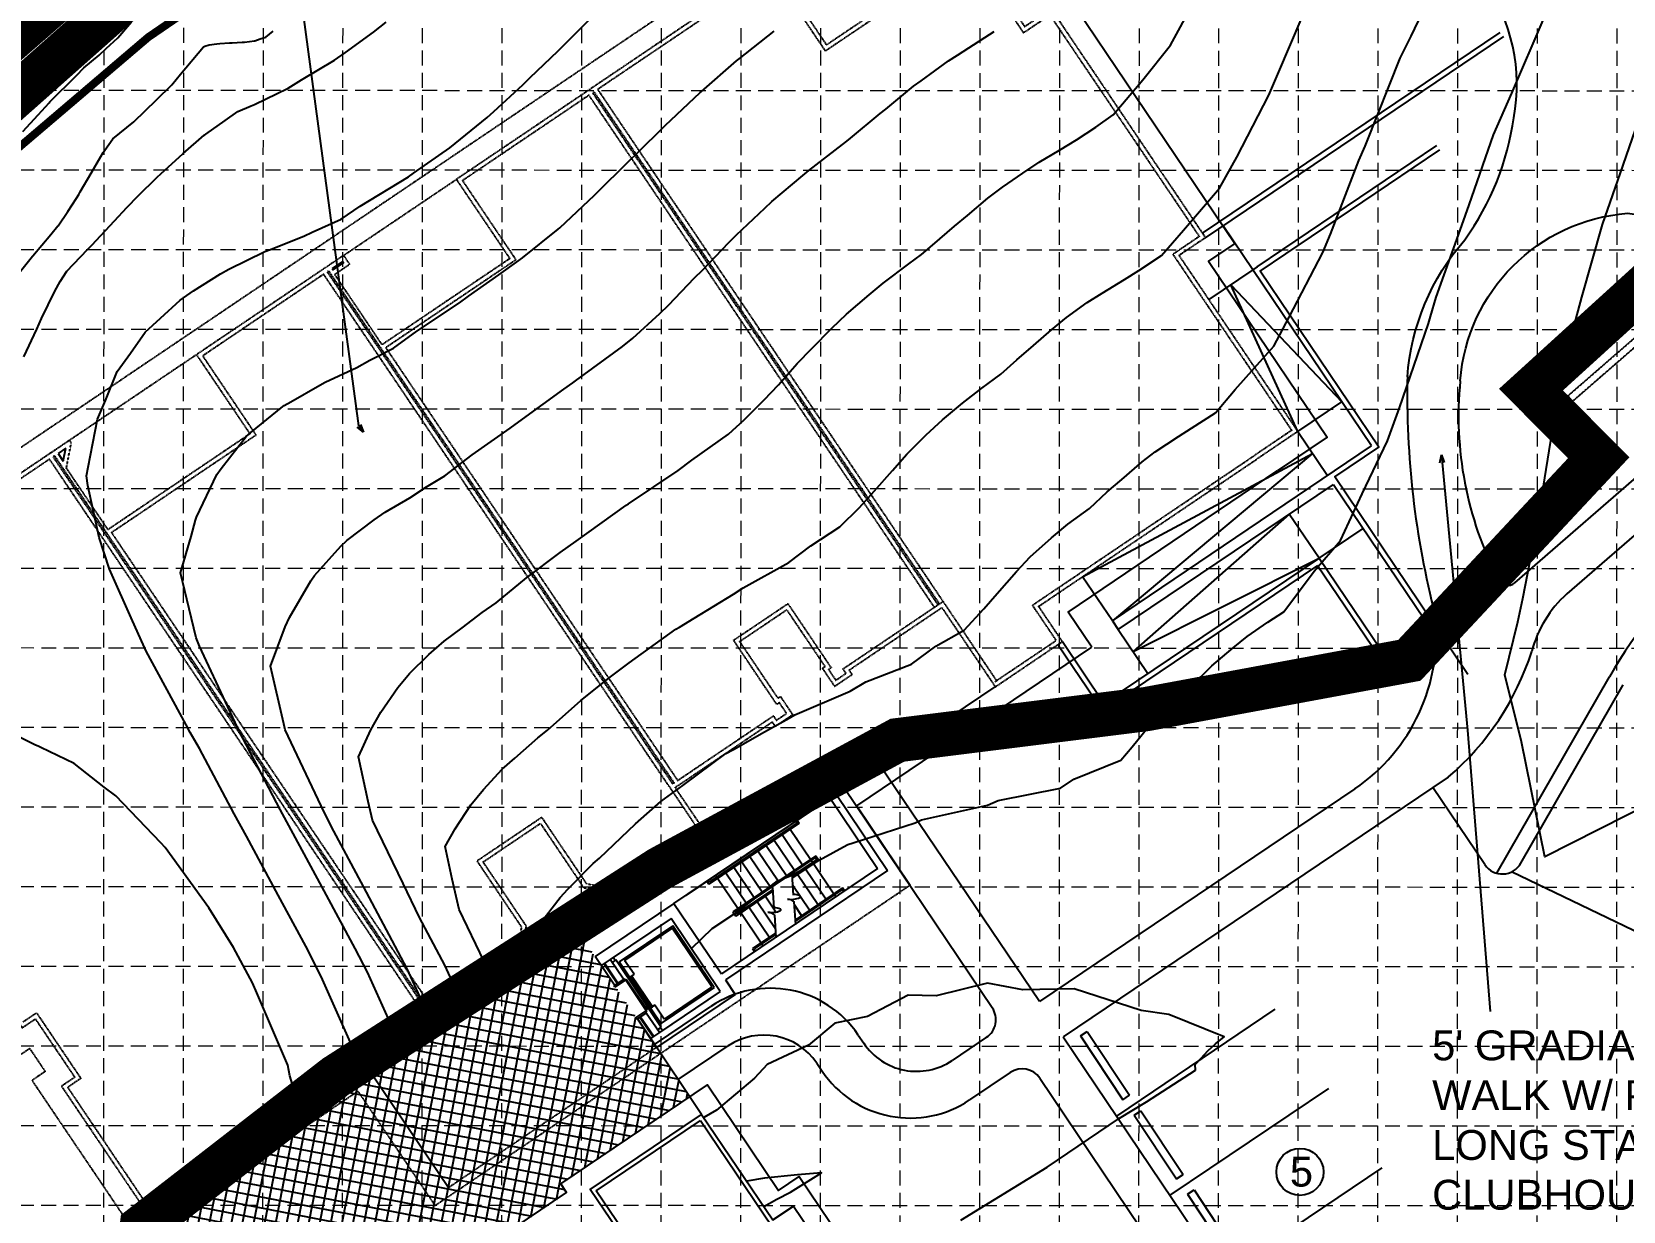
# Model space of a CAD drawing. Extents: x -334 to 9916, y 1271 to 43031.
# Drawn here: x 4504 to 6302, y 2260 to 3593 of the extents above; entities that cross this region are included whole.
import ezdxf

# ---------------------------------------------------------------- set-up
doc = ezdxf.new("R2010")
doc.units = 0
doc.header["$LTSCALE"] = 150
doc.header["$MEASUREMENT"] = 0
for name, pattern in [('BGO ACAD 02$0$HIDDEN', [0.375, 0.25, -0.125]), ('DASHED', [0.75, 0.5, -0.25]), ('HIDDEN', [0.375, 0.25, -0.125])]:
    doc.linetypes.add(name, pattern=pattern)
doc.layers.get('0').update_dxf_attribs({"linetype": 'CONTINUOUS'})
for name, color, linetype in [('96NOTES', 211, 'CONTINUOUS'), ('A2', 2, 'CONTINUOUS'), ('A5', 5, 'CONTINUOUS'), ('ADA RAMP', 5, 'CONTINUOUS'), ('contours-ng', 253, 'CONTINUOUS'), ('FIXTURES', 1, 'CONTINUOUS'), ('FLOOR', 253, 'CONTINUOUS'), ('GRID', 254, 'HIDDEN'), ('outline', 5, 'CONTINUOUS'), ('outline2', 5, 'CONTINUOUS'), ('OUTLINE3', 5, 'CONTINUOUS'), ('OUTLINE4', 2, 'CONTINUOUS'), ('ROOF LINE', 253, 'CONTINUOUS'), ('swppp', 5, 'CONTINUOUS')]:
    doc.layers.add(name, color=color, linetype=linetype)
doc.styles.add('ISO', font='gcadold.shx')

# ---------------------------------------------------------------- blocks, each defined once
blk = doc.blocks.new('_Open30')
at = {"color": 0, "linetype": 'ByBlock', "lineweight": -2}
for p, q in [((-1, 0.27), (0, 0)), ((0, 0), (-1, -0.27)), ((0, 0), (-1, 0))]:
    blk.add_line(p, q, dxfattribs=at)

msp = doc.modelspace()

# ---------------------------------------------------------------- hatches: boundary and pattern name
at = {"layer": 'FLOOR', "ltscale": 100}
h = msp.add_hatch(dxfattribs=at)
h.set_pattern_fill('ANSI37', scale=98, style=0)
h.set_pattern_definition([(349.0007, (6845.765, 3568.458), (2.337265, 12.02496), []), (79.0007, (6845.765, 3568.458), (-12.02496, 2.337265), [])])
h.paths.add_polyline_path([(5108, 2280.8), (5101.3, 2290.8), (5247.1, 2389.1), (5113.4, 2587.2), (4646, 2271.9), (4786.4, 2063.8)])

# ---------------------------------------------------------------- linework, layer by layer
at = {"layer": '96NOTES', "color": 7, "ltscale": 100}
msp.add_circle((5936.8, 2304.2), 26.6, dxfattribs=at)
at = {"layer": 'A2', "color": 7}
for p, q in [((6186.5, 2653), (6302.1, 2854.7)), ((6087, 2738.7), (5669.1, 2456.9)), ((6145.8, 2651.5), (6087, 2738.7)), ((5669.1, 2456.9), (6004.6, 1959.4))]:
    msp.add_line(p, q, dxfattribs=at)
msp.add_arc((6165.7, 2664.9), 24, 214, 330.1827, dxfattribs=at)
at = {"layer": 'A5', "color": 1, "linetype": 'BGO ACAD 02$0$HIDDEN', "ltscale": 0.002}
msp.add_line((6244.8, 3175.1), (6492.4, 3390.3), dxfattribs=at)
at = {"layer": 'A5', "color": 7}
for p, q in [((6179.6, 2969.9), (6566, 3305.7)), ((6597.4, 3269.6), (6238.4, 2957.5)), ((6159.3, 2641.8), (6286.5, 2863.6)), ((5642.3, 2496.7), (5461.8, 2764.3)), ((5589.1, 2489.7), (5422, 2737.4)), ((5998.7, 2737.1), (5642.3, 2496.7)), ((6104.3, 2750.4), (6087, 2738.7)), ((6569.4, 2454.5), (6175.9, 2643.2)), ((5908.6, 2488.1), (5729.5, 2367.3)), ((5234.2, 2408.5), (5290.7, 2446.6)), ((5437.6, 2458.9), (5443.8, 2449.7)), ((5582.6, 2456.4), (5543.8, 2430.2)), ((5688.9, 2457.9), (5696.4, 2462.9)), ((5688.9, 2457.9), (5736.8, 2385.8)), ((5696.4, 2462.9), (5744.3, 2390.8)), ((5390.7, 2427.2), (5396.9, 2418)), ((5609.4, 2416.6), (5563.5, 2385.6)), ((5642.8, 2410.1), (5773.7, 2216)), ((5969, 2398.6), (5789.9, 2277.8)), ((5736.8, 2385.8), (5744.3, 2390.8)), ((5749.3, 2368.4), (5756.8, 2373.4)), ((5749.3, 2368.4), (5797.2, 2296.3)), ((5756.8, 2373.4), (5804.7, 2301.3)), ((6029.4, 2309), (5850.3, 2188.3)), ((5797.2, 2296.3), (5804.7, 2301.3)), ((5809.7, 2278.9), (5817.2, 2283.8)), ((5809.7, 2278.9), (5857.6, 2206.8)), ((5817.2, 2283.8), (5865.1, 2211.7))]:
    msp.add_line(p, q, dxfattribs=at)
at = {"layer": 'A5', "color": 7, "linetype": 'BGO ACAD 02$0$HIDDEN', "ltscale": 0.002}
msp.add_line((6239.6, 3181.1), (6244.8, 3175.1), dxfattribs=at)
at = {"layer": 'A5', "color": 7, "flags": 128}
for points in [[(6123.2, 3357.7, 0.121515), (6178.5, 3495.6, 0.202746), (6144.9, 3649.7)], [(6118, 3198.2, -0.370306), (6306.8, 3387.6, 0.187772), (6429.1, 3417.4), (6605.7, 3570.9, -0.414192), (6656.5, 3567.4), (6668.3, 3553.8)], [(6058.2, 3202.6, -0.162678), (6123.2, 3357.7, -0.162678)], [(6058.3, 3204.1, 0.069444), (6089.8, 2933.2, -0.838497), (6089.8, 2933.2, 0.0068)], [(6118, 3198.2, 0.145102), (6160.8, 2974, 0.501871), (6179.6, 2969.9)]]:
    msp.add_lwpolyline(points, format="xyb", dxfattribs=at)
at = {"layer": 'A5', "color": 1, "linetype": 'BGO ACAD 02$0$HIDDEN', "ltscale": 0.002, "flags": 128}
msp.add_lwpolyline([(6487.2, 3396.3), (6239.6, 3181.1)], dxfattribs=at)
at = {"layer": 'A5', "color": 7}
for centre, radius, start, end in [((6760.2, 2592.1), 546, 131, 150.1827), ((6326.4, 2859.2), 131.9, 131.8432, 165.3678), ((5880.2, 2911.4), 210.8, 304.2218, 5.9501), ((5901.7, 2987.5), 311.9, 310.5027, 342.2699), ((5338.2, 2391.8), 120, 34, 124), ((5569.2, 2476.3), 24, 304, 34.0003), ((5331, 2386.9), 72, 34, 124), ((5503.5, 2489.9), 72, 214, 304), ((5496.4, 2485.1), 120, 214, 304), ((5622.9, 2396.7), 24, 34, 124)]:
    msp.add_arc(centre, radius, start, end, dxfattribs=at)
at = {"layer": 'ADA RAMP', "color": 7}
for p, q in [((5826.6, 3365), (6163.2, 3592)), ((5830, 3360), (6167.2, 3587.5)), ((5888.4, 3327.1), (6091.6, 3464.2)), ((5883.4, 3323.7), (5849.9, 3373.4)), ((5883.4, 3323.7), (5833.7, 3290.2)), ((5888.4, 3327.1), (5883.4, 3323.7)), ((6017.6, 3124.7), (5883.4, 3323.7)), ((5934.3, 3141), (5858.5, 3306.9)), ((5858.5, 3306.9), (5984, 3174.5)), ((5934.3, 3141), (5984, 3174.5)), ((5934.3, 3141), (5967.9, 3091.2)), ((5691.2, 2976.9), (5951.1, 3116.1)), ((5951.1, 3116.1), (5724.8, 2927.2)), ((5974.6, 3081.2), (6088, 2913.1)), ((5924.8, 3047.7), (5748.2, 2892.4)), ((5958.4, 2997.9), (5924.8, 3047.7)), ((5958.4, 2997.9), (6008.1, 3031.5)), ((5956.8, 2989.6), (5713.7, 2825.6)), ((5958.4, 2997.9), (5715.3, 2834)), ((5748.2, 2892.4), (5958.4, 2997.9)), ((5956.8, 2989.6), (6033.3, 2876.2)), ((5958.4, 2997.9), (6038.3, 2879.5)), ((5724.8, 2927.2), (5691.2, 2976.9)), ((5724.8, 2927.2), (5731.5, 2917.3)), ((5731.5, 2917.3), (5765, 2867.5)), ((5663.3, 2900.2), (5713.7, 2825.6)), ((5668.3, 2903.6), (5715.3, 2834))]:
    msp.add_line(p, q, dxfattribs=at)
at = {"layer": 'ADA RAMP', "color": 7, "flags": 128}
for points in [[(6126.7, 2866.4), (5976.2, 3089.6), (6025.9, 3123.1), (5891.7, 3322.1), (6095, 3459.2)], [(5724.8, 2927.2), (6017.6, 3124.7)], [(5731.5, 2917.3), (5974.6, 3081.2)]]:
    msp.add_lwpolyline(points, dxfattribs=at)
at = {"layer": 'contours-ng', "color": 35, "linetype": 'HIDDEN', "ltscale": 0.002, "const_width": 9}
msp.add_lwpolyline([(4176.8, 3196.1), (4635.1, 3586.5), (4933.3, 3790.9), (5096.5, 3980.2), (5200.6, 4034.5), (5314.4, 4107.4), (5416.2, 4188.5), (5501.2, 4268.5), (5641.8, 4312.8), (5774.3, 4374.7), (5893.6, 4418.7), (6016.8, 4447.4), (6156, 4466.8), (6293.7, 4506.3), (6426.1, 4517.8), (6568.7, 4507.3), (6695.6, 4483.2), (6840.8, 4435.2), (6954.5, 4351.9), (7063, 4273.9), (7360, 3967)], dxfattribs=at)
at = {"layer": 'contours-ng', "color": 35, "linetype": 'Continuous'}
for points in [[(5249.5, 2557), (5272.7, 2579.2), (5303.6, 2599.9), (5346.3, 2633.1), (5361.9, 2639.4), (5425.2, 2673.9), (5425.9, 2674.1), (5431.7, 2676.2), (5501.9, 2698.9), (5509.1, 2702.2), (5583.8, 2718.7), (5595.7, 2723.9), (5666.2, 2738.1), (5681.3, 2748.2), (5734.2, 2769.6), (5747.1, 2784.8), (5769.8, 2812.5), (5783.8, 2827.4), (5809.4, 2852), (5824.6, 2863.7), (5837.4, 2876.2), (5861.4, 2896.4), (5877.1, 2909.2), (5900.6, 2925.4), (5918.4, 2937.1), (5952.9, 2983), (5982.6, 3017.7), (6007.1, 3070.4), (6035.7, 3130.4), (6049.4, 3167.6), (6082.1, 3263), (6084.5, 3270.8), (6090.6, 3292.7), (6119.6, 3373.8), (6127.9, 3397.1), (6155.5, 3476.3), (6176.3, 3523.4), (6249.5, 3694)], [(5185.9, 2697.7), (5214.6, 2722.8), (5239.5, 2741), (5288, 2777.2), (5296.6, 2781.5), (5331.7, 2801.7), (5359.6, 2817), (5365.8, 2820.8), (5428.6, 2847.6), (5446.2, 2857.9), (5497.7, 2878.1), (5525.2, 2898.3), (5557.5, 2916.3), (5579.6, 2940.4), (5594.6, 2957.9), (5616.4, 2982.7), (5631.9, 2999.4), (5656, 3020.9), (5674.6, 3036.4), (5698.9, 3054), (5719, 3072.7), (5735.5, 3086.9), (5758.3, 3106.8), (5773.3, 3118.1), (5799.4, 3135.4), (5814.1, 3144.6), (5841.2, 3161.9), (5863.7, 3188.4), (5907.2, 3237.4), (5924.7, 3270.2), (5962.6, 3343.4), (5971.2, 3364), (6003.5, 3447.4), (6010.4, 3463.6), (6012, 3467.2), (6050.1, 3563), (6062.4, 3587.8), (6095.8, 3657.4)], [(5124.1, 2836.8), (5157.6, 2863.9), (5178.7, 2879.4), (5231.3, 2917.5), (5235.7, 2919.9), (5252.2, 2930.1), (5296.8, 2957), (5307.7, 2964.5), (5359.3, 2993), (5384, 3011.7), (5416.8, 3033.1), (5438.9, 3055.2), (5455.5, 3073.4), (5476.2, 3096.8), (5492.4, 3115.2), (5514.3, 3137.2), (5532.7, 3154.2), (5555.4, 3173), (5577.1, 3189.8), (5598.7, 3205.6), (5616.9, 3221.8), (5635.7, 3238), (5656.2, 3256), (5673.1, 3269.8), (5696.5, 3286.8), (5713.2, 3297.5), (5738.5, 3312.9), (5754.7, 3323), (5780.2, 3339.9), (5805.2, 3368.4), (5845.9, 3415.9), (5865.3, 3451), (5901.7, 3521), (5911.9, 3544.7), (5952.5, 3640.4)], [(5062.8, 2975.6), (5100.9, 3004.2), (5118.7, 3017.1), (5174.8, 3057.4), (5175.5, 3057.8), (5177.8, 3059.3), (5234.1, 3097), (5249.5, 3108.5), (5290.8, 3137.8), (5308.7, 3154.1), (5331.1, 3176.7), (5347.3, 3193.8), (5368.7, 3217.9), (5385, 3234.8), (5407.8, 3257.9), (5424.3, 3273.5), (5450, 3295.3), (5465.9, 3308.6), (5494.9, 3330.5), (5509.1, 3341.2), (5521.4, 3351.7), (5546.5, 3373.1), (5560.9, 3385.2), (5584, 3404.7), (5600.8, 3417.1), (5623.5, 3433.1), (5642.1, 3445.2), (5664.9, 3458.9), (5684.3, 3470.8), (5706.1, 3485), (5725.6, 3499), (5759.1, 3538.3), (5790.4, 3577.5), (5815.6, 3623.9)], [(4493.6, 3480), (4510.8, 3498.9), (4523.1, 3512.5), (4524, 3513.6), (4554.1, 3543.4), (4562.3, 3551.9), (4579.6, 3566.2), (4587.8, 3574), (4600.7, 3585.8), (4616.1, 3603.9)], [(4494.5, 3225.5), (4509.2, 3256.8), (4514.4, 3268.6), (4529.7, 3299.7), (4535.6, 3310.5), (4543, 3322.1), (4566.6, 3346.6), (4569.8, 3350), (4571.3, 3351.7), (4597.1, 3379.2), (4610.9, 3394.1), (4623.9, 3407.3), (4645, 3428.1), (4649.9, 3432.7), (4653.4, 3436), (4674.8, 3455.1), (4698.4, 3475.7), (4699.2, 3476.2), (4700.3, 3477), (4722, 3492.5), (4736.5, 3502.5), (4751.6, 3509.1), (4755.1, 3510.6), (4793.5, 3528.9), (4808.3, 3538.3), (4845.6, 3560.7), (4858.2, 3569.3), (4889.7, 3592.2), (4904.1, 3603.7)], [(4872.9, 2425), (4871.5, 2432.2), (4862.4, 2453.7), (4830.8, 2525), (4813.3, 2559.4), (4782.1, 2617), (4746.4, 2683.6), (4732.2, 2708.9), (4693.3, 2782.6), (4682.4, 2800.9), (4677.9, 2809.5), (4632.7, 2892.8), (4617.5, 2927), (4591.5, 2985.5), (4579.7, 3021.1), (4567.1, 3079.8), (4565.5, 3090.8), (4567.3, 3100.7), (4577.9, 3155), (4586.7, 3176.2), (4600.2, 3208.9), (4615, 3229.6), (4631.8, 3253.2), (4648.9, 3269.2), (4671.2, 3289.5), (4686.4, 3299.9), (4716.8, 3319.3), (4726.4, 3324.5), (4767.1, 3344.3), (4768.1, 3344.7), (4772.2, 3346.4), (4811.1, 3361.7), (4820.4, 3366.2), (4853.3, 3380.9), (4874.6, 3395.5), (4929.3, 3428.9), (4935.1, 3433.1), (4976, 3461.5), (4982.1, 3466.5), (5018.2, 3495.8), (5025.6, 3502.8), (5058.6, 3532.7), (5066.9, 3540.9), (5098.1, 3571), (5107.2, 3580), (5137.2, 3609.9)], [(4477.4, 3305.1), (4504.5, 3339.1), (4504.9, 3339.6), (4525, 3363.8), (4533.1, 3373.4), (4533.3, 3373.6), (4544.3, 3389.6), (4554.2, 3404.8), (4556.6, 3408.8), (4558.2, 3411.8), (4570.5, 3432.8), (4581.6, 3451.9), (4584.2, 3456.3), (4586.2, 3459), (4595.1, 3471.6), (4618.8, 3490.9), (4618.9, 3490.9), (4619, 3491), (4644.7, 3516), (4661.7, 3532.8), (4671.8, 3544.8), (4697.7, 3575.8), (4699.2, 3576.3), (4704.2, 3578), (4712.7, 3579), (4716, 3579.3), (4726.9, 3580.1), (4730.2, 3580.2), (4741.3, 3580.9), (4744.1, 3581.1), (4755.3, 3582.5), (4755.5, 3582.5), (4755.7, 3582.6), (4761.7, 3584.8), (4768, 3586.7), (4776.2, 3593.3)], [(4916.9, 2454.6), (4883.1, 2529.8), (4869, 2556.8), (4833.9, 2621.8), (4801.6, 2681.6), (4784.1, 2713.7), (4737.8, 2802.5), (4736.3, 2805.8), (4725.3, 2829.7), (4693.3, 2898.4), (4689.2, 2907.8), (4681.4, 2940.6), (4671.6, 2981.1), (4683.6, 3022.2), (4688.5, 3040.6), (4689.9, 3044.1), (4712.8, 3092.5), (4717.6, 3099.3), (4746, 3135.2), (4751.1, 3139.8), (4787.4, 3169.4), (4788.7, 3170.2), (4796.3, 3174.5), (4829.2, 3193.5), (4835.2, 3196.9), (4871.1, 3213.4), (4885.6, 3221.7), (4912.2, 3235.1), (4938.7, 3254.4), (4986.8, 3286.4), (4997, 3293.8), (5031.3, 3318), (5054.1, 3334.3), (5058.2, 3337.1), (5098.6, 3369.8), (5100.4, 3371.3), (5139.7, 3408.1), (5140.4, 3408.8), (5179.5, 3447.5), (5179.6, 3447.6), (5187.5, 3455.3), (5218.9, 3486.3), (5219.4, 3486.8), (5258.8, 3524), (5260.3, 3525.3), (5299.9, 3559.9), (5303, 3562.3), (5342.4, 3593.6)], [(4878.8, 2625.9), (4841.8, 2695.1), (4830.6, 2718), (4789.9, 2803.8), (4788.4, 2810.6), (4773.4, 2875.8), (4790, 2920.1), (4794.8, 2930.7), (4818.9, 2972.1), (4823.2, 2978.3), (4852.9, 3011.3), (4859.6, 3017.7), (4890.7, 3041.3), (4902.9, 3049.9), (4930.7, 3066), (4949.6, 3078.6), (4970.5, 3090.9), (5001.2, 3114.6), (5044.1, 3144.8), (5058.3, 3155.1), (5105, 3188.7), (5114.9, 3195.9), (5117.9, 3198.1), (5171.3, 3237), (5182.9, 3246.4), (5213.4, 3274.4), (5223.2, 3283.6), (5252.4, 3314.5), (5261.6, 3323.5), (5291.5, 3354.5), (5300.2, 3363.1), (5332, 3393.3), (5340.1, 3400.9), (5374.8, 3430.2), (5381.6, 3436.1), (5419.8, 3465.3), (5424.6, 3469.1), (5429, 3472.6), (5462.3, 3500.4), (5468.7, 3505.3), (5500.2, 3531.4), (5508.6, 3537.3), (5539.7, 3560), (5549.6, 3566.4), (5580.7, 3586.4), (5591.3, 3593.2)], [(6799.8, 2994), (6753.7, 2963.3), (6735.6, 2951.9), (6709.2, 2933.9), (6605, 2875.4), (6523.3, 2822), (6485.6, 2798.5), (6430, 2759), (6336.5, 2722.6), (6213.4, 2660.2), (6187.2, 2790.3), (6168.3, 2866), (6182.9, 2925.8), (6188.8, 2952.1), (6205.7, 3039.1), (6220, 3128.6), (6224.4, 3155.7), (6230.2, 3201.5), (6248.7, 3267.7), (6255.5, 3292.8), (6278.6, 3375.1), (6299.1, 3433.3), (6349.5, 3579)], [(4986.8, 2501.8), (4970.3, 2537.8), (4941.8, 2591.7), (4923.3, 2630), (4888.5, 2701.8), (4883.9, 2722.9), (4872.7, 2773.2), (4886.9, 2803.7), (4898.1, 2823.9), (4917.4, 2851.8), (4930.3, 2867.6), (4952.3, 2889), (4969.5, 2904.1), (4990, 2919.1), (5012.7, 2936.5), (5028.5, 2947.3), (5062.8, 2975.6)], [(5021.8, 2525.4), (5014.7, 2541.9), (4986.4, 2600.7), (4978.8, 2635.1), (4970.7, 2671.9), (4981.9, 2692.1), (4999.7, 2718.9), (5013.9, 2736.4), (5035.2, 2759.2), (5049.5, 2772), (5075.3, 2794.7), (5086.6, 2803.5), (5124.1, 2836.8)], [(4805.2, 2379.3), (4795.3, 2412.9), (4793.1, 2425), (4757.8, 2506.7), (4752.9, 2517.8), (4731.6, 2557.7), (4703.7, 2602.6), (4654.2, 2670.7), (4649.4, 2676.2), (4598.4, 2729.3), (4585.4, 2739.1), (4551.3, 2765.8), (4513.9, 2783.8), (4510.9, 2785.5), (4507.7, 2786.6), (4470.5, 2805.1)], [(5071, 2558.6), (5068.3, 2571), (5076.1, 2582.7), (5100.7, 2614.5), (5109.3, 2623.9), (5138.2, 2652.7), (5145.1, 2658.8), (5185.9, 2697.7)], [(4952.9, 2478.9), (4927.7, 2533.9), (4907.3, 2572.3), (4878.8, 2625.9)], [(5553.5, 2249.6), (5651.1, 2309.6), (5732.7, 2365), (5763.5, 2383.5), (5818.9, 2419.3), (5818.2, 2425.8), (5825.1, 2432.7), (5832.8, 2441.1), (5841.3, 2448.9), (5851.1, 2456.9), (5788.8, 2482.2), (5757.5, 2486.7), (5681.7, 2511.2), (5623.6, 2510), (5583.7, 2517.5), (5525.7, 2503.4), (5493.9, 2503.8), (5448.1, 2480), (5411.2, 2472.5), (5381.3, 2447.6), (5334.7, 2425.7), (5320.5, 2410.2), (5277.3, 2373.9), (5263, 2365.9)], [(5331, 2265), (5345.5, 2273.4), (5361, 2281.2), (5395.9, 2303.1), (5369, 2300.8), (5331.7, 2297.2), (5311.7, 2293.6)]]:
    msp.add_lwpolyline(points, dxfattribs=at)
at = {"layer": 'FIXTURES', "color": 7, "linetype": 'HIDDEN', "ltscale": 0.002}
msp.add_line((4856.1, 3340.1), (4983.4, 3425.9), dxfattribs=at)
at = {"layer": 'FIXTURES', "color": 7, "linetype": 'BGO ACAD 02$0$HIDDEN', "ltscale": 0.002}
msp.add_line((4689.7, 3227.8), (4546.3, 3131.1), dxfattribs=at)
at = {"layer": 'GRID', "color": 252, "linetype": 'HIDDEN', "lineweight": 0, "ltscale": 0.45}
for p, q in [((4585.3, 4786.7), (4584.3, 1636.3)), ((4675.3, 4786.7), (4674.3, 1636.3)), ((4765.3, 4786.6), (4764.3, 1636.2)), ((4855.3, 4786.6), (4854.3, 1636.2)), ((4945.3, 4786.6), (4944.3, 1636.2)), ((5035.3, 4786.6), (5034.3, 1636.2)), ((5125.3, 4786.5), (5124.3, 1636.1)), ((5215.3, 4786.5), (5214.3, 1636.1)), ((5305.3, 4786.5), (5304.3, 1636.1)), ((5395.3, 4786.5), (5394.3, 1636.1)), ((5485.3, 4786.4), (5484.3, 1636)), ((5575.3, 4786.4), (5574.3, 1636)), ((5665.3, 4786.4), (5664.3, 1636)), ((5755.3, 4786.3), (5754.3, 1635.9)), ((5845.3, 4786.3), (5844.3, 1635.9)), ((5935.3, 4786.3), (5934.3, 1635.9)), ((6025.3, 4786.3), (6024.3, 1635.9)), ((6115.3, 4786.2), (6114.3, 1635.8)), ((6205.3, 4786.2), (6204.3, 1635.8)), ((6295.3, 4786.2), (6294.3, 1635.8)), ((2514.9, 3527.3), (8094.9, 3525.6)), ((2514.9, 3437.3), (8094.9, 3435.6)), ((2514.8, 3347.3), (8094.8, 3345.6)), ((2514.8, 3257.3), (8094.8, 3255.6)), ((2514.8, 3167.3), (8094.8, 3165.6)), ((2514.8, 3077.3), (8094.8, 3075.6)), ((2514.7, 2987.3), (8094.7, 2985.6)), ((2514.7, 2897.3), (8094.7, 2895.6)), ((2514.7, 2807.3), (8094.7, 2805.6)), ((2514.7, 2717.3), (8094.7, 2715.6)), ((2514.6, 2627.3), (8094.6, 2625.6)), ((2514.6, 2537.3), (8094.6, 2535.6)), ((2514.6, 2447.3), (8094.6, 2445.6)), ((2514.5, 2357.3), (8094.5, 2355.6)), ((2514.5, 2267.3), (8094.5, 2265.6))]:
    msp.add_line(p, q, dxfattribs=at)
at = {"layer": 'outline', "color": 7}
for p, q in [((5260.6, 2369.3), (5200.4, 2458.6)), ((4799.8, 2043.9), (4646, 2271.9))]:
    msp.add_line(p, q, dxfattribs=at)
at = {"layer": 'outline', "color": 7, "ltscale": 100}
for points in [[(4873.3, 3147.5), (4745.4, 4096.6), (4446.6, 4281.2)], [(6097.5, 3105.8), (6126.2, 2803.5), (6151.7, 2485.4)]]:
    msp.add_lwpolyline(points, dxfattribs=at)
at = {"layer": 'outline2', "color": 7, "linetype": 'BGO ACAD 02$0$HIDDEN', "ltscale": 0.002}
for p, q in [((5563.9, 3681.1), (5400.6, 3571)), ((5340.2, 3660.5), (5143.1, 3527.6)), ((5400.6, 3571), (5340.2, 3660.5)), ((5136.1, 3528.9), (5134.7, 3527.9)), ((5143.1, 3527.6), (5533.4, 2948.9)), ((5133.3, 3521), (4990.3, 3424.5)), ((5523.7, 2942.3), (5133.3, 3521)), ((5138.9, 3524.8), (5137.5, 3523.8)), ((5527.8, 2945.1), (5137.5, 3523.8)), ((5138.9, 3524.8), (5529.3, 2946.1)), ((4990.3, 3424.5), (5050.7, 3335)), ((5050.7, 3335), (4903.6, 3235.7)), ((4833.4, 3318.7), (4696.7, 3226.4)), ((4893.8, 3229.2), (4833.4, 3318.7)), ((4836.2, 3326.6), (4834.8, 3325.7)), ((4839, 3322.5), (4837.6, 3321.5)), ((4696.7, 3226.4), (4757, 3136.9)), ((5223.8, 2740), (4893.8, 3229.2)), ((4903.6, 3235.7), (5233.5, 2746.6)), ((4757, 3136.9), (4593.7, 3026.7)), ((4526.4, 3117.6), (4524.9, 3116.7)), ((4529.2, 3113.5), (4527.7, 3112.5)), ((4951.6, 2484.1), (4527.7, 3112.5)), ((4529.2, 3113.5), (4953.1, 2485.1)), ((4523.6, 3109.7), (4386.8, 3017.4)), ((4584, 3020.2), (4523.6, 3109.7)), ((4593.7, 3026.7), (4957.2, 2487.9)), ((4947.5, 2481.3), (4584, 3020.2)), ((5296.7, 2905.1), (5358.1, 2946.4)), ((5358.1, 2946.4), (5407, 2873.9)), ((5345.6, 2832.5), (5296.7, 2905.1)), ((5407, 2873.9), (5404.1, 2871.9)), ((5404.1, 2871.9), (5412.2, 2859.9)), ((5348.5, 2834.5), (5345.6, 2832.5)), ((5356.7, 2822.4), (5348.5, 2834.5)), ((5233.5, 2746.6), (5341.7, 2819.6)), ((5341.7, 2819.6), (5345, 2814.6)), ((5345, 2814.6), (5356.7, 2822.4)), ((5223.8, 2740), (5257.3, 2690.3)), ((5229.4, 2743.8), (5227.9, 2742.8)), ((5232.2, 2739.7), (5230.7, 2738.7)), ((5006.8, 2655.8), (5079.7, 2705)), ((5079.7, 2705), (5130.3, 2630)), ((5159.5, 2624.4), (5257.3, 2690.3)), ((5057.3, 2580.8), (5006.8, 2655.8)), ((5130.3, 2630), (5159.5, 2624.4)), ((5051.7, 2551.6), (5057.3, 2580.8)), ((4957.2, 2487.9), (5051.7, 2551.6)), ((4494, 2474), (4508.9, 2484.1)), ((4508.9, 2484.1), (4559, 2409.9)), ((4871.7, 2430.2), (4957.2, 2487.9)), ((4878.5, 2428.8), (4955.9, 2480.9)), ((4632.4, 2268.8), (4871.7, 2430.2)), ((4559, 2409.9), (4544.1, 2399.8)), ((4544.1, 2399.8), (4632.4, 2268.8))]:
    msp.add_line(p, q, dxfattribs=at)
at = {"layer": 'outline2', "color": 7}
for p, q in [((5229.3, 2607.5), (5592.5, 2852.4)), ((5141.6, 2282.9), (5259.3, 2362.3)), ((5259.3, 2362.3), (5339.8, 2243)), ((5172.3, 2237.3), (5141.6, 2282.9))]:
    msp.add_line(p, q, dxfattribs=at)
at = {"layer": 'outline2', "color": 7, "linetype": 'BGO ACAD 02$0$HIDDEN', "ltscale": 0.002, "flags": 128}
for points in [[(5444.5, 3736.9), (5504.9, 3777.6), (5625.6, 3598.6), (5655.5, 3618.7), (5830, 3360), (5800.1, 3339.9), (5934.3, 3141), (5888.9, 3110.3)], [(5565.3, 3688.1), (5401.9, 3577.9), (5341.5, 3667.5), (5136.1, 3528.9), (5136.1, 3528.9)], [(5563.9, 3681.1), (5624.3, 3591.6), (5654.1, 3611.7), (5823, 3361.4), (5793.2, 3341.2), (5927.4, 3142.3), (5886.1, 3114.4)], [(5134.7, 3527.9), (4983.4, 3425.9), (5043.8, 3336.4), (4899.5, 3239.1), (4845.9, 3318.6), (4862.8, 3330.1), (4856.1, 3340.1), (4836.2, 3326.6)], [(4834.8, 3325.7), (4689.7, 3227.8), (4750.1, 3138.3), (4589.7, 3030.1), (4542.7, 3099.7), (4548.2, 3128.2), (4546.3, 3131.1), (4526.4, 3117.6)], [(5227.9, 2742.8), (4837.6, 3321.5)], [(4839, 3322.5), (5229.4, 2743.8)], [(4524.9, 3116.7), (4379.9, 3018.8), (4440.3, 2929.3), (4262, 2809), (4359.9, 2663.9), (4374.8, 2674), (4443.6, 2572), (4428.6, 2562), (4492.7, 2467.1), (4507.6, 2477.1), (4552.1, 2411.2), (4537.1, 2401.1), (4631.1, 2261.9)], [(5592.3, 2858.4), (5661.4, 2904.9), (5634.5, 2944.7), (5886.1, 3114.4)], [(5592.5, 2852.4), (5592.5, 2852.4), (5668.3, 2903.6), (5641.5, 2943.4), (5888.9, 3110.3)], [(5232.2, 2739.7), (5340.3, 2812.7), (5343.7, 2807.7), (5363.6, 2821.1), (5349.9, 2841.4), (5347, 2839.5), (5303.7, 2903.7), (5356.7, 2939.5), (5400.1, 2875.2), (5397.1, 2873.3), (5410.8, 2853)], [(5410.8, 2853), (5430.7, 2866.4), (5427.4, 2871.4), (5532.1, 2942), (5592.5, 2852.4)], [(5412.2, 2859.9), (5423.8, 2867.7), (5420.4, 2872.7), (5533.4, 2948.9), (5593.8, 2859.4)], [(5078.4, 2698.1), (5127.3, 2625.5), (5160.6, 2619.1), (5259.7, 2685.9), (5264.3, 2689), (5230.7, 2738.7)], [(4955.9, 2480.9), (4955.9, 2480.9), (5056.2, 2548.6), (5062.6, 2581.9), (5013.7, 2654.5), (5078.4, 2698.1)], [(4631.1, 2261.9), (4878.5, 2428.8), (4878.5, 2428.8)]]:
    msp.add_lwpolyline(points, dxfattribs=at)
at = {"layer": 'outline2', "color": 7, "flags": 128}
msp.add_lwpolyline([(4843.2, 3325.3), (4844.3, 3323.6), (4855.9, 3331.5), (4854.8, 3333.1)], close=True, dxfattribs=at)
at = {"layer": 'outline2', "color": 7, "linetype": 'BGO ACAD 02$0$HIDDEN', "flags": 128}
msp.add_lwpolyline([(4533.3, 3116.3), (4539.2, 3107.6), (4542, 3122.1)], close=True, dxfattribs=at)
at = {"layer": 'outline2', "color": 7, "flags": 128}
for points in [[(4769.6, 1840.2), (4841.3, 1888.6), (4756.3, 2014.6), (4905.5, 2115.2), (4929.5, 2079.6), (5081.7, 2182.2), (5074.9, 2192.2), (5120.5, 2222.9), (5127.3, 2213), (5165.4, 2238.7), (5134.6, 2284.3), (5260.6, 2369.3), (5341.2, 2249.9), (5364.4, 2265.6)], [(5364.4, 2265.6), (5522.1, 2031.8), (5395.7, 1946.5), (5357.5, 1953.9), (5352.7, 1961), (5277.3, 1910.1), (5324.2, 1840.4), (5344.1, 1853.8), (5346.1, 1850.9), (5348.6, 1847.2)]]:
    msp.add_lwpolyline(points, dxfattribs=at)
at = {"layer": 'OUTLINE3', "color": 7}
for p, q in [((5243, 2616.7), (5402.1, 2724)), ((5370.7, 2698.3), (5268.8, 2629.5)), ((5368.7, 2698.7), (5269.2, 2631.6)), ((5367.3, 2700.8), (5368.7, 2698.7)), ((5368.5, 2701.6), (5370.7, 2698.3)), ((5351.7, 2685.4), (5374.6, 2651.4)), ((5360.8, 2691.6), (5383.7, 2657.6)), ((5367.4, 2681.8), (5368.8, 2679.7)), ((5324.3, 2667), (5347.2, 2633)), ((5333.4, 2673.1), (5356.4, 2639.1)), ((5342.5, 2679.3), (5365.5, 2645.3)), ((5389.5, 2661.5), (5295.8, 2598.3)), ((5297, 2648.5), (5319.9, 2614.5)), ((5389.1, 2659.4), (5297.9, 2597.9)), ((5306.1, 2654.7), (5329, 2620.7)), ((5315.2, 2660.8), (5338.1, 2626.8)), ((5390.8, 2656.9), (5363.1, 2638.3)), ((5392.9, 2656.5), (5363.2, 2636.5)), ((5400.9, 2612.5), (5378, 2646.5)), ((5384.6, 2656.3), (5386.2, 2653.9)), ((5387.1, 2652.6), (5410, 2618.6)), ((5389.1, 2659.4), (5390.8, 2656.9)), ((5389.5, 2661.5), (5392.9, 2656.5)), ((5266.5, 2632.8), (5268.8, 2629.5)), ((5267.8, 2633.7), (5269.2, 2631.6)), ((5276.5, 2639.5), (5277.9, 2637.5)), ((5278.7, 2636.2), (5301.6, 2602.2)), ((5287.8, 2642.4), (5310.8, 2608.4)), ((5364.6, 2617), (5363, 2640.6)), ((5382.6, 2600.2), (5363.8, 2628)), ((5391.8, 2606.3), (5368.8, 2640.3)), ((5341.3, 2621.7), (5299.2, 2593.3)), ((5341.2, 2623.5), (5299.6, 2595.4)), ((5344.3, 2578.3), (5323.2, 2609.6)), ((5344.4, 2597.8), (5332.4, 2615.7)), ((5342.6, 2602.2), (5341, 2625.7)), ((5366.9, 2583.7), (5365.1, 2609.4)), ((5419.9, 2625.3), (5366.6, 2589.3)), ((5419.5, 2623.3), (5366.7, 2587.6)), ((5410.8, 2617.4), (5412.2, 2615.3)), ((5410.8, 2617.4), (5412.2, 2615.3)), ((5420.9, 2621.2), (5419.5, 2623.3)), ((5420.9, 2621.2), (5419.5, 2623.3)), ((5422.2, 2622), (5419.9, 2625.3)), ((5295.8, 2598.3), (5299.2, 2593.3)), ((5297.9, 2597.9), (5299.6, 2595.4)), ((5302.5, 2601), (5304.2, 2598.5)), ((5302.5, 2601), (5304.2, 2598.5)), ((5305, 2597.3), (5327.9, 2563.3)), ((5305, 2597.3), (5327.9, 2563.3)), ((5337, 2569.4), (5314.1, 2603.4)), ((5345, 2568.9), (5343.2, 2594.6)), ((5373.5, 2594), (5365.4, 2606.1)), ((5228, 2582.5), (5167.5, 2541.6)), ((5227.4, 2579.7), (5173.6, 2543.3)), ((5272.2, 2513.4), (5227.4, 2579.7)), ((5274.9, 2512.8), (5228, 2582.5)), ((5344.6, 2574.5), (5318, 2556.6)), ((5344.7, 2572.8), (5320.1, 2556.2)), ((5328.8, 2562), (5330.2, 2559.9)), ((5165.1, 2517.2), (5150, 2539.5)), ((5166, 2517.7), (5150.9, 2540.1)), ((5163.6, 2543.8), (5159.4, 2541)), ((5162.7, 2543.3), (5160.5, 2546.6)), ((5215, 2467.6), (5163.6, 2543.8)), ((5214.4, 2472), (5167.5, 2541.6)), ((5184.2, 2527.6), (5173.6, 2543.3)), ((5173.1, 2522.5), (5161.4, 2514.6)), ((5174.6, 2521.2), (5175.5, 2521.7)), ((5198.1, 2486.3), (5174.6, 2521.2)), ((5199, 2486.9), (5175.5, 2521.7)), ((5184.2, 2527.6), (5180.6, 2525.1)), ((5180.6, 2525.1), (5181.4, 2525.7)), ((5204.1, 2490.3), (5180.6, 2525.1)), ((5204.9, 2490.9), (5181.4, 2525.7)), ((5298.5, 2504.9), (5209.6, 2444.9)), ((5274.9, 2512.8), (5214.4, 2472)), ((5272.2, 2513.4), (5218.3, 2477)), ((5198.8, 2484.4), (5187.1, 2476.5)), ((5198.1, 2486.3), (5199, 2486.9)), ((5207.7, 2492.8), (5204.1, 2490.3)), ((5204.1, 2490.3), (5204.9, 2490.9)), ((5207.4, 2448.3), (5271.1, 2491.2)), ((5218.3, 2477), (5207.7, 2492.8)), ((5190.9, 2479), (5205.7, 2456.9)), ((5191.7, 2479.6), (5206.6, 2457.5)), ((5215, 2467.6), (5210.9, 2464.8)), ((5216.2, 2464), (5214.2, 2467))]:
    msp.add_line(p, q, dxfattribs=at)
at = {"layer": 'OUTLINE3', "color": 7, "linetype": 'HIDDEN'}
for p, q in [((5318, 2556.6), (5320.2, 2553.2)), ((5320.1, 2556.2), (5321.5, 2554.1))]:
    msp.add_line(p, q, dxfattribs=at)
at = {"layer": 'OUTLINE3', "color": 7, "ltscale": 100}
msp.add_line((4974.6, 2286.4), (4878.5, 2428.8), dxfattribs=at)
at = {"layer": 'OUTLINE3', "color": 7, "linetype": 'HIDDEN', "ltscale": 0.002}
msp.add_line((5209.6, 2444.9), (4974.6, 2286.4), dxfattribs=at)
at = {"layer": 'OUTLINE3', "color": 7}
for centre, radius, start, end in [((5361.8, 2635.4), 23.2, 259.5046, 295.1843), ((5356.9, 2600.7), 11.9, 44.2251, 86.9202), ((5365.2, 2602), 15.6, 65.6159, 93.1358), ((5371.2, 2615.2), 0.974, 295.1843, 65.6159), ((5334.9, 2585.8), 11.9, 44.2251, 86.9202), ((5339.8, 2620.6), 23.2, 259.5046, 295.1843), ((5343.3, 2587.1), 15.6, 65.6159, 93.1358), ((5349.3, 2600.4), 0.974, 295.1843, 65.6159)]:
    msp.add_arc(centre, radius, start, end, dxfattribs=at)
at = {"layer": 'OUTLINE4', "color": 7}
for p, q in [((5405.9, 2726.6), (5459.5, 2647.2)), ((5412.5, 2731.1), (5470.6, 2645)), ((5459.5, 2647.2), (5282.9, 2528.1)), ((5470.6, 2645), (5287.4, 2521.4)), ((5229.3, 2607.5), (5140.4, 2547.5)), ((5226, 2590.8), (5157.2, 2544.4)), ((5281.7, 2508.2), (5226, 2590.8)), ((5229.3, 2607.5), (5282.9, 2528.1)), ((5162.2, 2515.2), (5140.4, 2547.5)), ((5157.2, 2544.4), (5147.1, 2537.6)), ((5172.3, 2522), (5157.2, 2544.4)), ((5174.2, 2520.9), (5162.5, 2513)), ((5174.2, 2520.9), (5173.1, 2522.5)), ((5287.4, 2521.4), (5298.5, 2504.9)), ((5162.5, 2513), (5161.4, 2514.6)), ((5281.7, 2508.2), (5212.9, 2461.8)), ((5197.7, 2486.1), (5186, 2478.2)), ((5198.8, 2484.4), (5197.7, 2486.1)), ((5212.9, 2461.8), (5198, 2483.8)), ((5187.1, 2476.5), (5186, 2478.2)), ((5188, 2477.1), (5209.6, 2444.9)), ((5212.9, 2461.8), (5202.8, 2455))]:
    msp.add_line(p, q, dxfattribs=at)
at = {"layer": 'ROOF LINE', "color": 7}
for q in [(5701.6, 2897.1), (5496.3, 2628.4)]:
    msp.add_line((5435.9, 2717.9), q, dxfattribs=at)
at = {"layer": 'ROOF LINE', "color": 7, "flags": 128}
for points in [[(5465.9, 3780.3), (5511.3, 3810.9), (5632.1, 3631.9), (5662, 3652), (5863.3, 3353.5), (5833.4, 3333.4), (5967.6, 3134.5), (5911.2, 3096.4)], [(5701.6, 2897.1), (5674.8, 2936.9), (5911.2, 3096.4)], [(4662.1, 1840.3), (4597.3, 1936.4), (5108, 2280.8), (5101.3, 2290.8), (5267.1, 2402.6), (5347.6, 2283.2), (5370.9, 2298.9), (5521.8, 2075), (5588.2, 2119.8), (5759, 1866.5), (5718.9, 1839.4)]]:
    msp.add_lwpolyline(points, dxfattribs=at)
at = {"layer": 'ROOF LINE', "color": 7, "linetype": 'BGO ACAD 02$0$HIDDEN', "ltscale": 0.002, "flags": 128}
msp.add_lwpolyline([(5465.9, 3780.3), (4168.3, 2905), (4353.4, 2630.6), (4368.3, 2640.7), (4410.3, 2578.5), (4395.3, 2568.5), (4486.2, 2433.7), (4501.1, 2443.8), (4518.7, 2417.7), (4503.8, 2407.6), (4624.6, 2228.6), (4872.1, 2395.5), (4959.3, 2266.2), (5496.3, 2628.4)], dxfattribs=at)
at = {"layer": 'swppp', "color": 1, "linetype": 'DASHED', "ltscale": 3, "const_width": 50, "flags": 128}
msp.add_lwpolyline([(6274.4, 3111.3), (6197.9, 3188.3), (6475.1, 3440.5), (7012.3, 3902), (7078, 3904.9), (7152.4, 3893.7), (7299.1, 4156.4), (6934.7, 4492.3), (6498.3, 4647.1), (6109.8, 4605.7), (5631.2, 4426), (5232.8, 4203.4), (4924, 3969.2), (4516.4, 3615.4), (3785.1, 2977.8), (4091.3, 2400.9), (4453.4, 1932.7), (4611.2, 2112.9), (4627.8, 2242.2), (4846.8, 2411.8), (5213.6, 2647.1), (5481.8, 2792.1), (5763.3, 2827.3), (6060.5, 2882.4)], close=True, dxfattribs=at)
at = {"layer": 'swppp', "color": 200, "linetype": 'Continuous', "ltscale": 100, "const_width": 50, "flags": 128}
msp.add_lwpolyline([(7100.2, 3929.3), (7218.2, 4159.9), (7042.7, 4333.4), (6854.6, 4461.8), (6662.3, 4532.7), (6456.1, 4587.2), (6271.2, 4571.6), (5963.6, 4484), (5686.8, 4377.1), (5456.4, 4287.3), (5066.3, 4000.4), (4651.6, 3667.7), (4308.2, 3363.5), (3968.9, 3065.6), (3933.6, 3018.4), (3975.7, 2759.1), (4001.6, 2696.8), (4199.1, 2372.4), (4270.4, 2255.9), (4419.8, 2077.9), (4483, 2039.2)], dxfattribs=at)

# ---------------------------------------------------------------- block references
at = {"layer": 'outline', "color": 7, "ltscale": 100, "xscale": 9, "yscale": 9, "zscale": 9}
for p, rotation in [((4878.5, 3140.1), 305.5516471882298), ((6096.6, 3114.8), 95.43046340968776)]:
    msp.add_blockref('_Open30', p, dxfattribs=dict(at, rotation=rotation))

# ---------------------------------------------------------------- texts
at = {"layer": '96NOTES', "color": 7, "char_height": 33.75, "attachment_point": 1, "style": 'ISO'}
for s, insert, width in [("{\\fArial|b0|i0|c0|p34;5' GRADIATED WALK W/ POSIBLE LONG STAIR TO CLUBHOUSE}", (6086.2, 2464.1), 434.001), ('{\\fArial|b0|i0|c0|p34;5}', (5925.4, 2321.4), 185.119)]:
    msp.add_mtext(s, dxfattribs=dict(at, insert=insert, width=width))

doc.saveas('drawing.dxf')
